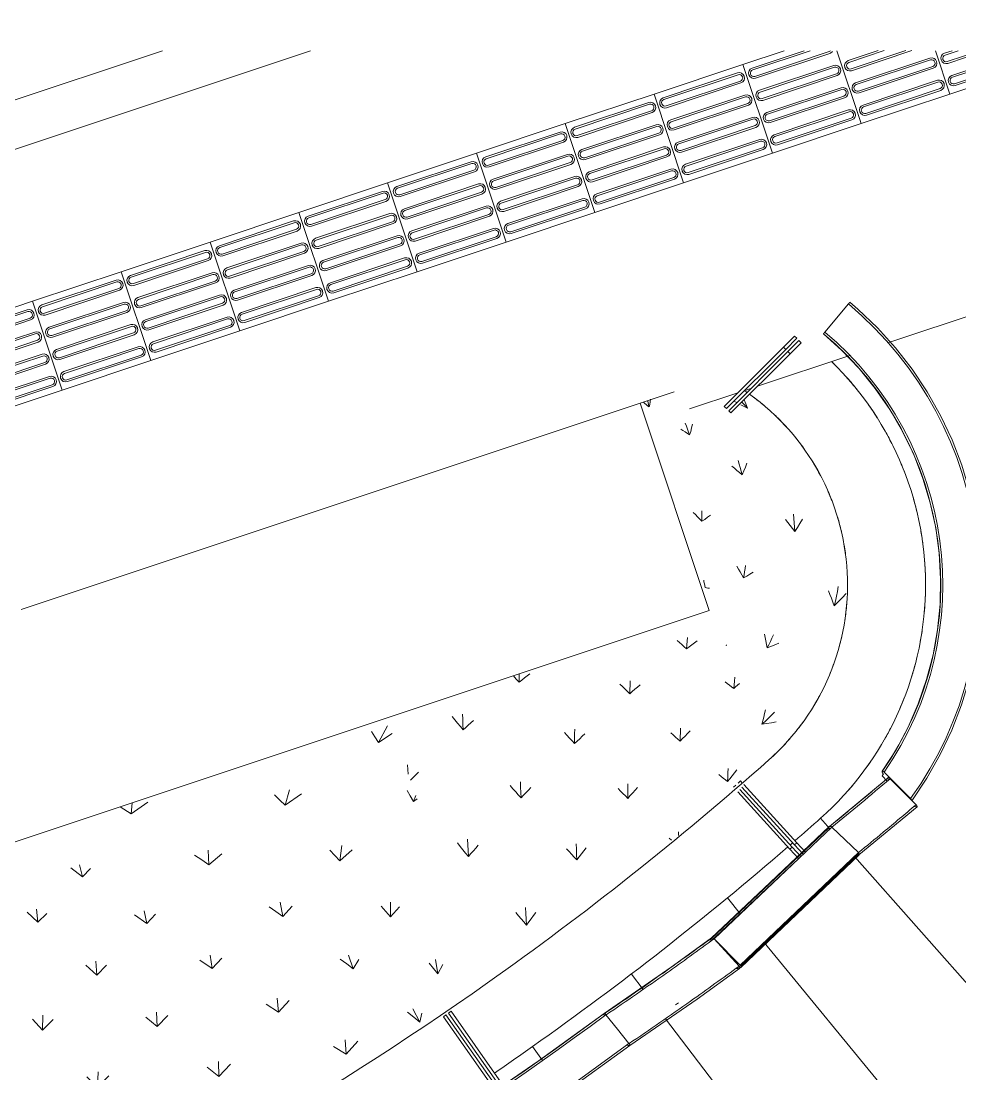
# Model space of a CAD drawing. Header units: millimetres. Extents: x 15878 to 679837, y -72324 to 391440.
# Drawn here: x 224578 to 227588, y 66188 to 69561 of the extents above; entities that cross this region are included whole.
import ezdxf

# ---------------------------------------------------------------- set-up
doc = ezdxf.new("R2010")
doc.units = ezdxf.units.MM
for name, color, linetype, lineweight in [('A-FLOR', 192, 'Continuous', 5), ('A-FLOR-HRAL', 11, 'Continuous', 5), ('A-FLOR-PATT', 8, 'Continuous', 5), ('A-GENM', 13, 'Continuous', 5), ('S-STRS', 31, 'Continuous', 5)]:
    doc.layers.add(name, color=color, linetype=linetype, lineweight=lineweight)

# ---------------------------------------------------------------- blocks, each defined once
blk = doc.blocks.new('FP_791-G_F')
at = {"layer": 'A-FLOR-PATT'}
for p, q in [((112496.6, 67570.3), (112489.2, 67577)), ((112504, 67563.7), (112496.6, 67570.3)), ((112511.4, 67557.1), (112504, 67563.7)), ((112520, 67562.6), (112521.3, 67574.7)), ((112521.3, 67574.7), (112522.6, 67586.6)), ((112527.4, 67556.9), (112536.1, 67563.2)), ((112536.1, 67563.2), (112544.8, 67569.4)), ((112544.8, 67569.4), (112553.5, 67575.7)), ((112518.8, 67550.5), (112511.4, 67557.1)), ((112518.8, 67550.5), (112520, 67562.6)), ((112518.8, 67550.5), (112527.4, 67556.9)), ((111973.3, 67453.5), (111964.4, 67463.7)), ((111982.3, 67456.5), (111982.3, 67469.6)), ((111999.3, 67456.9), (112007.9, 67463.6)), ((112007.9, 67463.6), (112016.5, 67470.3)), ((111982.3, 67443.3), (111973.3, 67453.5)), ((111982.3, 67443.3), (111982.3, 67456.5)), ((111982.3, 67443.3), (111990.8, 67450.1)), ((111990.8, 67450.1), (111999.3, 67456.9)), ((112313.5, 67429.8), (112305.7, 67437.6)), ((112321.3, 67422), (112313.5, 67429.8)), ((112337.5, 67420.5), (112338.1, 67434.3)), ((112338.1, 67434.3), (112338.8, 67448.1)), ((112362.2, 67427.8), (112370.6, 67434.9)), ((112649.7, 67439.4), (112642.7, 67445.1)), ((112656.6, 67433.9), (112649.7, 67439.4)), ((112663.5, 67428.4), (112656.6, 67433.9)), ((112670.4, 67422.9), (112663.5, 67428.4)), ((112670.4, 67422.9), (112671.7, 67435.1)), ((112670.4, 67422.9), (112676.5, 67428.5)), ((112671.7, 67435.1), (112672.9, 67447.2)), ((112672.9, 67447.2), (112674.3, 67459.2)), ((112676.5, 67428.5), (112682.7, 67434.1)), ((112682.7, 67434.1), (112688.8, 67439.7)), ((112329.1, 67414.3), (112321.3, 67422)), ((112336.9, 67406.6), (112329.1, 67414.3)), ((112336.9, 67406.6), (112337.5, 67420.5)), ((112336.9, 67406.6), (112345.3, 67413.7)), ((112345.3, 67413.7), (112353.7, 67420.8)), ((112353.7, 67420.8), (112362.2, 67427.8)), ((111776.4, 67322.6), (111767.5, 67333.4)), ((111802, 67324.5), (111801.5, 67341.5)), ((111785.3, 67311.8), (111776.4, 67322.6)), ((111794.2, 67301.1), (111785.3, 67311.8)), ((111803, 67290.4), (111794.2, 67301.1)), ((111802.5, 67307.5), (111802, 67324.5)), ((111803, 67290.4), (111802.5, 67307.5)), ((111803, 67290.4), (111811.3, 67297.9)), ((111811.3, 67297.9), (111819.6, 67305.4)), ((111819.6, 67305.4), (111827.9, 67312.8)), ((111827.9, 67312.8), (111836.3, 67320.2)), ((112160.5, 67278), (112160.6, 67293.4)), ((112499.6, 67282.3), (112500.3, 67296.1)), ((112135.9, 67273.3), (112127.7, 67282.2)), ((112144.1, 67264.5), (112135.9, 67273.3)), ((112152.3, 67255.7), (112144.1, 67264.5)), ((112160.5, 67262.5), (112160.5, 67278)), ((112160.5, 67246.9), (112160.5, 67262.5)), ((112168.7, 67254.7), (112176.9, 67262.5)), ((112176.9, 67262.5), (112185, 67270.3)), ((112185, 67270.3), (112193.2, 67278)), ((112476.3, 67274.5), (112468.9, 67281.3)), ((112483.7, 67267.8), (112476.3, 67274.5)), ((112491.1, 67261.1), (112483.7, 67267.8)), ((112498.5, 67254.4), (112491.1, 67261.1)), ((112498.5, 67254.4), (112499, 67268.4)), ((112498.5, 67254.4), (112506.4, 67262.7)), ((112499, 67268.4), (112499.6, 67282.3)), ((112506.4, 67262.7), (112514.4, 67270.9)), ((112514.4, 67270.9), (112522.4, 67279.1)), ((112522.4, 67279.1), (112530.3, 67287.2)), ((112160.5, 67246.9), (112152.3, 67255.7)), ((112160.5, 67246.9), (112168.7, 67254.7)), ((111625.9, 67164.1), (111625.2, 67178.8)), ((111626.7, 67149.3), (111625.9, 67164.1)), ((112651.8, 67152.8), (112652.4, 67166.7)), ((112673.1, 67152.9), (112680.6, 67162.2)), ((111634.4, 67129.6), (111643.1, 67138.3)), ((111643.1, 67138.3), (111651.8, 67147)), ((111651.8, 67147), (111660.5, 67155.6)), ((112629.9, 67141.6), (112622.9, 67147.3)), ((112636.8, 67135.9), (112629.9, 67141.6)), ((112643.8, 67130.3), (112636.8, 67135.9)), ((112650.7, 67124.8), (112643.8, 67130.3)), ((112650.7, 67124.8), (112651.2, 67138.8)), ((112650.7, 67124.8), (112658.1, 67134.2)), ((112651.2, 67138.8), (112651.8, 67152.8)), ((112658.1, 67134.2), (112665.6, 67143.6)), ((112665.6, 67143.6), (112673.1, 67152.9)), ((111962.9, 67102.1), (111954.3, 67112)), ((111971.5, 67092.2), (111962.9, 67102.1)), ((111980, 67082.4), (111971.5, 67092.2)), ((111987.5, 67106.9), (111987.1, 67123.9)), ((111988, 67089.8), (111987.5, 67106.9)), ((112004.5, 67089.5), (112012.5, 67097.9)), ((112012.5, 67097.9), (112020.5, 67106.3)), ((112307.6, 67094.6), (112299.7, 67102.5)), ((112315.4, 67086.8), (112307.6, 67094.6)), ((112331, 67102.4), (112331.1, 67118)), ((112331, 67086.9), (112331, 67102.4)), ((112346.6, 67089), (112354.4, 67097.8)), ((112354.4, 67097.8), (112362.2, 67106.6)), ((111988.6, 67072.6), (111980, 67082.4)), ((111988.6, 67072.6), (111988, 67089.8)), ((111988.6, 67072.6), (111996.5, 67081.1)), ((111996.5, 67081.1), (112004.5, 67089.5)), ((112323.3, 67078.9), (112315.4, 67086.8)), ((112331.1, 67071.2), (112323.3, 67078.9)), ((112331.1, 67071.2), (112331, 67086.9)), ((112331.1, 67071.2), (112338.8, 67080.1)), ((112338.8, 67080.1), (112346.6, 67089)), ((112493.1, 66952.6), (112493.1, 66963.9)), ((111793.4, 66917.5), (111784.5, 66928.4)), ((111818.2, 66922.3), (111817.3, 66940.8)), ((111819.1, 66903.8), (111818.2, 66922.3)), ((112166.2, 66908.8), (112165.7, 66925.9)), ((112471.2, 66937), (112463.5, 66944.1)), ((111802.3, 66906.7), (111793.4, 66917.5)), ((111811.2, 66895.9), (111802.3, 66906.7)), ((111820.1, 66885.1), (111811.2, 66895.9)), ((111820.1, 66885.1), (111819.1, 66903.8)), ((111820.1, 66885.1), (111827.9, 66894.2)), ((111827.9, 66894.2), (111835.8, 66903.2)), ((111835.8, 66903.2), (111843.6, 66912.2)), ((111843.6, 66912.2), (111851.5, 66921.2)), ((112142.6, 66901.1), (112134.3, 66910)), ((112150.8, 66892.1), (112142.6, 66901.1)), ((112159.1, 66883.2), (112150.8, 66892.1)), ((112166.7, 66891.6), (112166.2, 66908.8)), ((112167.3, 66874.4), (112166.7, 66891.6)), ((112174.9, 66883.9), (112182.5, 66893.4)), ((112182.5, 66893.4), (112190.1, 66902.8)), ((112190.1, 66902.8), (112197.8, 66912.3)), ((112167.3, 66874.4), (112159.1, 66883.2)), ((112167.3, 66874.4), (112174.9, 66883.9)), ((112004.2, 66702.9), (112003.3, 66721.5)), ((111980.4, 66695.2), (111971.8, 66705.2)), ((111989, 66685.2), (111980.4, 66695.2)), ((112005.2, 66684.2), (112004.2, 66702.9)), ((112021.2, 66685.5), (112028.7, 66695.5)), ((112028.7, 66695.5), (112036.2, 66705.5)), ((111997.6, 66675.3), (111989, 66685.2)), ((112006.2, 66665.5), (111997.6, 66675.3)), ((112006.2, 66665.5), (112005.2, 66684.2)), ((112006.2, 66665.5), (112013.7, 66675.5)), ((112013.7, 66675.5), (112021.2, 66685.5))]:
    blk.add_line(p, q, dxfattribs=at)
blk = doc.blocks.new('FP_792-G_F')
at = {"layer": 'A-FLOR-PATT'}
for p, q in [((112385.7, 68336.5), (112381.5, 68340.2)), ((112395.9, 68339.2), (112394.2, 68346.1)), ((112397.6, 68332.3), (112395.9, 68339.2)), ((112401.1, 68333.5), (112402.6, 68341.7)), ((112402.6, 68341.7), (112403.9, 68349.8)), ((112680.6, 68339.2), (112672.8, 68343.1)), ((112704.6, 68332.4), (112696.5, 68340.9)), ((112709.7, 68334.7), (112704.2, 68348)), ((112390, 68332.8), (112385.7, 68336.5)), ((112394.5, 68329.1), (112390, 68332.8)), ((112399.1, 68325.4), (112394.5, 68329.1)), ((112399.1, 68325.4), (112397.6, 68332.3)), ((112399.1, 68325.4), (112401.1, 68333.5)), ((112704, 68327), (112693.5, 68332.5)), ((112714.5, 68321.3), (112704, 68327)), ((112714.5, 68321.3), (112704.6, 68332.4)), ((112714.5, 68321.3), (112709.7, 68334.7)), ((112519, 68263.7), (112515.2, 68273.1)), ((112507.8, 68249.8), (112500.9, 68254.5)), ((112514.8, 68245.1), (112507.8, 68249.8)), ((112522, 68240.3), (112514.8, 68245.1)), ((112522.5, 68254.3), (112519, 68263.7)), ((112529.2, 68235.5), (112522, 68240.3)), ((112525.9, 68244.9), (112522.5, 68254.3)), ((112529.2, 68235.5), (112525.9, 68244.9)), ((112529.2, 68235.5), (112532.6, 68246.8)), ((112532.6, 68246.8), (112535.5, 68258.3)), ((112535.5, 68258.3), (112537.8, 68269.9)), ((112687.9, 68142.3), (112684.4, 68153.7)), ((112691.3, 68130.9), (112687.9, 68142.3)), ((112707.7, 68132.7), (112712.1, 68145.4)), ((112672.7, 68128.9), (112664.5, 68135.6)), ((112680.9, 68122), (112672.7, 68128.9)), ((112689.1, 68115), (112680.9, 68122)), ((112697.3, 68107.9), (112689.1, 68115)), ((112694.4, 68119.4), (112691.3, 68130.9)), ((112697.3, 68107.9), (112694.4, 68119.4)), ((112697.3, 68107.9), (112702.7, 68120.2)), ((112702.7, 68120.2), (112707.7, 68132.7)), ((112547.4, 67980.3), (112540.3, 67987.2)), ((112554.5, 67973.3), (112547.4, 67980.3)), ((112561.5, 67966.1), (112554.5, 67973.3)), ((112568.1, 67984.2), (112567.9, 67992.9)), ((112568.3, 67975.7), (112568.1, 67984.2)), ((112568.4, 67967.3), (112568.3, 67975.7)), ((112577.7, 67965.1), (112586.9, 67971.8)), ((112586.9, 67971.8), (112596, 67978.9)), ((112863.2, 67967.4), (112861.7, 67981.3)), ((112568.5, 67958.9), (112561.5, 67966.1)), ((112568.5, 67958.9), (112568.4, 67967.3)), ((112568.5, 67958.9), (112577.7, 67965.1)), ((112843.6, 67955.1), (112836.1, 67964.5)), ((112851.1, 67945.5), (112843.6, 67955.1)), ((112858.5, 67935.8), (112851.1, 67945.5)), ((112865.8, 67926), (112858.5, 67935.8)), ((112864.3, 67953.6), (112863.2, 67967.4)), ((112865.2, 67939.8), (112864.3, 67953.6)), ((112865.8, 67926), (112865.2, 67939.8)), ((112865.8, 67926), (112874.4, 67938.9)), ((112874.4, 67938.9), (112882.7, 67952.3)), ((112882.7, 67952.3), (112890.6, 67966)), ((112685.5, 67806), (112679.9, 67815.3)), ((112691, 67796.7), (112685.5, 67806)), ((112705.1, 67797.3), (112706.7, 67807.3)), ((112706.7, 67807.3), (112708.2, 67817.4)), ((112575.1, 67764.7), (112574.1, 67770.8)), ((112696.4, 67787.2), (112691, 67796.7)), ((112701.7, 67777.6), (112696.4, 67787.2)), ((112701.7, 67777.6), (112703.4, 67787.4)), ((112701.7, 67777.6), (112712.1, 67783.4)), ((112703.4, 67787.4), (112705.1, 67797.3)), ((112712.1, 67783.4), (112722.6, 67789.6)), ((112722.6, 67789.6), (112733.2, 67796.3)), ((112576.3, 67758.7), (112575.1, 67764.7)), ((112577.5, 67752.8), (112576.3, 67758.7)), ((112578.8, 67746.9), (112577.5, 67752.8)), ((112578.8, 67746.9), (112577.8, 67748.8)), ((112578.8, 67746.9), (112582.9, 67745.8)), ((112582.9, 67745.8), (112587.7, 67745)), ((112587.7, 67745), (112592.9, 67744.5)), ((112978.8, 67724.2), (112973.8, 67736.2)), ((112999.7, 67718.6), (113002.8, 67734.3)), ((113002.8, 67734.3), (113005.6, 67750)), ((112983.5, 67712.1), (112978.8, 67724.2)), ((112988.1, 67699.9), (112983.5, 67712.1)), ((112992.5, 67687.7), (112988.1, 67699.9)), ((112992.5, 67687.7), (112996.3, 67703.1)), ((112992.5, 67687.7), (113005.5, 67700.4)), ((112996.3, 67703.1), (112999.7, 67718.6)), ((113005.5, 67700.4), (113018.3, 67713.7)), ((113018.3, 67713.7), (113030.9, 67727.4)), ((112771.5, 67586.6), (112769.2, 67597.7)), ((112646.2, 67559.8), (112647, 67563)), ((112773.6, 67575.5), (112771.5, 67586.6)), ((112775.5, 67564.4), (112773.6, 67575.5)), ((112777.3, 67553.2), (112775.5, 67564.4)), ((112777.3, 67553.2), (112782.6, 67563.5)), ((112782.6, 67563.5), (112787.9, 67574)), ((112787.9, 67574), (112793, 67584.6)), ((112793, 67584.6), (112798, 67595.5)), ((112802.5, 67562.8), (112815.5, 67568.4)), ((112777.3, 67553.2), (112789.7, 67557.7)), ((112789.7, 67557.7), (112802.5, 67562.8)), ((112763.8, 67320.1), (112766.8, 67331.6)), ((112766.8, 67331.6), (112769.5, 67343.1)), ((112769.5, 67343.1), (112772, 67354.6)), ((112770.7, 67317.9), (112780.8, 67327.4)), ((112780.8, 67327.4), (112790.8, 67337.1)), ((112790.8, 67337.1), (112800.7, 67347.1)), ((112760.5, 67308.7), (112763.8, 67320.1)), ((112760.5, 67308.7), (112770.7, 67317.9)), ((112760.5, 67308.7), (112775.6, 67310.8)), ((112775.6, 67310.8), (112791, 67313.4)), ((112791, 67313.4), (112806.9, 67316.5))]:
    blk.add_line(p, q, dxfattribs=at)
blk = doc.blocks.new('FP_793-G_F')
at = {"layer": 'A-FLOR-PATT'}
for p, q in [((110255.3, 66847.9), (110248.2, 66888.5)), ((110255.3, 66847.9), (110221.1, 66880.9)), ((110255.3, 66847.9), (110279.9, 66872.7)), ((110583.2, 66820.4), (110573.8, 66858.6)), ((110583.2, 66820.4), (110545.1, 66849)), ((110583.2, 66820.4), (110608.5, 66846.3)), ((110115.7, 66707.5), (110084.8, 66743.8)), ((110115.7, 66707.5), (110112.9, 66752.2)), ((110115.7, 66707.5), (110143, 66734.7)), ((110440.3, 66674.2), (110405.3, 66706.4)), ((110440.3, 66674.2), (110435, 66716.8)), ((110440.3, 66674.2), (110468.2, 66702.6)), ((110788.8, 66670.8), (110750, 66698.5)), ((110788.8, 66670.8), (110781.1, 66711.1)), ((110788.8, 66670.8), (110817.1, 66700.6)), ((109671.8, 66668.5), (109671.8, 66668.9)), ((109685.9, 66636.6), (109696.8, 66647.3)), ((109961.7, 66555.4), (109934.3, 66594.7)), ((109961.7, 66555.4), (109963.3, 66603.7)), ((109961.7, 66555.4), (109991.8, 66584.7)), ((110283.1, 66516.1), (110251.4, 66551.6)), ((110283.1, 66516.1), (110282.1, 66562.5)), ((110998.3, 66526.1), (110958.7, 66552.8)), ((110998.3, 66526.1), (110992.2, 66568.5)), ((110998.3, 66526.1), (111029.5, 66559.8)), ((110283.1, 66516.1), (110313.7, 66546.5)), ((110629.4, 66505), (110593.6, 66536.4)), ((110629.4, 66505), (110625.8, 66549.5)), ((110629.4, 66505), (110660.4, 66536.9)), ((109792.7, 66395.9), (109798.6, 66444.9)), ((109793.3, 66394.4), (109825.3, 66424.5)), ((111211.5, 66386.2), (111206.9, 66430.8)), ((111211.5, 66386.2), (111245.6, 66424)), ((110110.6, 66347.8), (110082.3, 66386.4)), ((110110.6, 66347.8), (110114, 66397.7)), ((110822.5, 66340.2), (110820.6, 66386.6)), ((111211.5, 66386.2), (111171.2, 66412.1)), ((110110.6, 66347.8), (110144.1, 66380)), ((110454.7, 66328.7), (110422.2, 66363.5)), ((110454.7, 66328.7), (110455.5, 66376.9)), ((110454.7, 66328.7), (110488.7, 66362.4)), ((110822.5, 66340.2), (110786, 66370.7)), ((110822.5, 66340.2), (110856.7, 66375.8)), ((111428.4, 66251.3), (111425.4, 66298.1)), ((111428.4, 66251.3), (111465.4, 66293.1)), ((111428.4, 66251.3), (111387.5, 66276.3)), ((109921.8, 66171.4), (109930, 66224.2)), ((111019.6, 66179.9), (111019.4, 66228.4)), ((111019.6, 66179.9), (111056.9, 66219.2)), ((109921.8, 66171.4), (109897.2, 66212.8)), ((109921.8, 66171.4), (109958.5, 66205)), ((110263.9, 66143.8), (110234.8, 66181.8)), ((110263.9, 66143.8), (110269.2, 66195.3)), ((110630.6, 66145.4), (110633.2, 66195.4)), ((110630.6, 66145.4), (110667.9, 66182.5)), ((111019.6, 66179.9), (110982.4, 66209.6)), ((110263.9, 66143.8), (110300.9, 66179.1)), ((110630.6, 66145.4), (110597.3, 66179.4)), ((111200.2, 66039.7), (111182.7, 66053)), ((111221.5, 66052.4), (111222.1, 66074.7)), ((110810.7, 65966.2), (110815, 66018)), ((110056, 65952.4), (110030.5, 65993.2)), ((110056, 65952.4), (110066.2, 66006.7)), ((110056, 65952.4), (110096.3, 65988.7)), ((110421.6, 65943.6), (110391.7, 65980.8)), ((110421.6, 65943.6), (110428.9, 65996.7)), ((110421.6, 65943.6), (110462.2, 65981.8)), ((110810.7, 65966.2), (110776.6, 65999.4)), ((110810.7, 65966.2), (110851.2, 66006.7)), ((110194.7, 65736.8), (110168.4, 65777)), ((110194.7, 65736.8), (110206.9, 65792.5)), ((110194.7, 65736.8), (110238.7, 65775.8)), ((110583.7, 65747), (110553, 65783.6)), ((110583.7, 65747), (110592.8, 65801.8)), ((110583.7, 65747), (110627.7, 65788.4))]:
    blk.add_line(p, q, dxfattribs=at)
blk = doc.blocks.new('FP_794-G_F')
at = {"layer": 'A-FLOR-PATT'}
for p, q in [((111531.5, 67250.7), (111560.6, 67303.3)), ((111520.5, 67268.3), (111509.3, 67286)), ((111531.5, 67250.7), (111520.5, 67268.3)), ((111531.5, 67250.7), (111576, 67278.6)), ((111232.8, 67049.2), (111246.4, 67098.9)), ((111633.5, 67079), (111623.4, 67096.8)), ((110739.3, 67021.7), (110792.9, 67058.9)), ((111215.8, 67065.8), (111198.8, 67082.3)), ((111232.8, 67049.2), (111215.8, 67065.8)), ((111232.8, 67049.2), (111284.7, 67086.2)), ((111643.5, 67061.1), (111633.5, 67079)), ((111643.5, 67061.1), (111651.7, 67080.9)), ((111643.5, 67061.1), (111655.8, 67070.2)), ((110739.3, 67021.7), (110704.1, 67044)), ((110739.3, 67021.7), (110742.7, 67056.9)), ((110965, 66873.9), (110942.1, 66889.2)), ((110987.9, 66858.5), (110986, 66905.1)), ((110987.9, 66858.5), (111029.7, 66893.4)), ((111391.5, 66888.3), (111375.5, 66905)), ((111407.4, 66871.5), (111414.2, 66919.9)), ((111407.4, 66871.5), (111447.6, 66906.2)), ((110987.9, 66858.5), (110965, 66873.9)), ((111407.4, 66871.5), (111391.5, 66888.3)), ((111203.2, 66708.5), (111181.3, 66724.1)), ((111224.9, 66692.9), (111216.3, 66738.2)), ((111224.9, 66692.9), (111255, 66725.5)), ((111555.6, 66708.5), (111540.7, 66725.4)), ((111570.4, 66691.5), (111570.5, 66738.6)), ((111570.4, 66691.5), (111598.8, 66724)), ((111224.9, 66692.9), (111203.2, 66708.5)), ((111570.4, 66691.5), (111555.6, 66708.5)), ((111429.8, 66540.8), (111409, 66556.6)), ((111450.4, 66525), (111435.1, 66569)), ((111450.4, 66525), (111468.9, 66555.3)), ((111721.7, 66509.1), (111715, 66555)), ((111450.4, 66525), (111429.8, 66540.8)), ((111708, 66526.3), (111694.2, 66543.5)), ((111721.7, 66509.1), (111708, 66526.3)), ((111721.7, 66509.1), (111738.4, 66539.4)), ((111644.7, 66370.6), (111625, 66386.6)), ((111664.2, 66354.5), (111642.2, 66397.3)), ((111664.2, 66354.5), (111671, 66382.6)), ((111664.2, 66354.5), (111644.7, 66370.6))]:
    blk.add_line(p, q, dxfattribs=at)
blk = doc.blocks.new('Railings 58 - Railings 95-17990512-G_F')
at = {"layer": 'A-FLOR-HRAL'}
for p, q in [((112962.6, 68564.9), (113038.2, 68655.2)), ((112959.5, 68561.2), (112958.4, 68559.9)), ((113165.1, 67137.5), (112977, 66981.3)), ((113146.8, 67154.5), (113146.6, 67157.3)), ((113162.2, 67126.3), (113146.8, 67143.7)), ((113258.2, 67044.5), (113072, 66889.9)), ((112974.9, 66976.7), (112596.9, 66619.8)), ((112976.2, 66980.1), (112598.4, 66623)), ((112976.9, 66981.1), (112598.9, 66623.7)), ((112977.5, 66981.6), (112599.8, 66624.3)), ((112984.8, 66979.1), (112607.3, 66621.3)), ((112974.9, 66976.7), (112976.2, 66980.1)), ((112976.2, 66980.1), (112974.9, 66976.7)), ((112984.8, 66979.1), (113070, 66897.3)), ((113070, 66897.3), (112984.8, 66979.1)), ((113070, 66897.3), (112691.2, 66536.8)), ((113071.2, 66889.5), (112692, 66529.2)), ((113071.8, 66894.9), (112693, 66534.4)), ((113072.1, 66890), (112693.1, 66529.7)), ((113072.5, 66890.6), (112693.5, 66530.2)), ((113072.7, 66892.5), (112693.8, 66532)), ((113071.2, 66889.5), (113058.9, 66886.8)), ((113058.9, 66886.8), (113071.2, 66889.5)), ((112865.5, 66866), (112595.9, 66613.1)), ((112656.4, 66667.9), (112606.2, 66620.6)), ((112598.4, 66623), (112596.9, 66619.8)), ((112597.1, 66620), (112598.7, 66623.2)), ((112607.3, 66621.4), (112687.8, 66534)), ((112691.2, 66536.8), (112607.3, 66621.3)), ((112596.8, 66617.2), (112597.6, 66615.4)), ((112688.4, 66526.3), (112675.1, 66524.7)), ((112679, 66527.6), (112692, 66529.2)), ((112484.1, 66409.7), (112493.4, 66416.2))]:
    blk.add_line(p, q, dxfattribs=at)
at = {"layer": 'A-FLOR-HRAL', "flags": 128}
for points in [[(113241.1, 67063.8), (113289.4, 67135.9), (113332.3, 67211.4), (113369.5, 67289.9), (113400.8, 67370.9), (113426, 67454), (113445.1, 67538.7), (113458, 67624.5), (113464.4, 67711.1), (113464.5, 67798), (113458.2, 67884.6), (113445.5, 67970.5), (113426.6, 68055.2), (113401.5, 68138.3), (113370.3, 68219.4), (113333.3, 68297.9), (113290.5, 68373.5), (113242.4, 68445.8), (113189, 68514.3), (113130.8, 68578.7), (113068, 68638.6), (113042.6, 68660.5)], [(113146.8, 67158.1), (113190.8, 67227.1), (113229.3, 67299.4), (113262, 67374.4), (113288.8, 67451.8), (113309.4, 67531), (113323.8, 67611.5), (113331.9, 67693), (113333.6, 67774.8), (113328.9, 67856.6), (113317.8, 67937.7), (113300.5, 68017.7), (113277, 68096.1), (113247.4, 68172.4), (113211.9, 68246.2), (113170.8, 68317), (113124.3, 68384.3), (113072.7, 68447.9), (113016.3, 68507.2), (112958.2, 68559.7)], [(113146.8, 67143.7), (113148.6, 67146.2), (113150.3, 67148.8)], [(113152.9, 67155), (113195.1, 67112.7), (113237.4, 67070.4)], [(113164.8, 67136.8), (113164.7, 67135.6), (113164.7, 67134.4)], [(113254.8, 67050.8), (113213.1, 67092.4), (113171.4, 67134.1)], [(113247, 67045.1), (113252.4, 67044.7), (113257.7, 67044.3)], [(112255.4, 66381.7), (112470, 66530.5), (112599.5, 66624.1)], [(112596.9, 66619.8), (112596.6, 66618.7), (112596.8, 66617.2)], [(112599.8, 66624.3), (112599, 66623.8), (112598.4, 66623)], [(112602.1, 66624.4), (112600.9, 66624.5), (112599.8, 66624.3)], [(112604.6, 66623.4), (112603.3, 66624), (112602.1, 66624.4)], [(112607.3, 66621.3), (112605.9, 66622.5), (112604.6, 66623.4)], [(112337.6, 66279), (112553.4, 66428.4), (112689.3, 66526.6)], [(112693, 66534.4), (112692.2, 66535.7), (112691.2, 66536.8)], [(112692, 66529.2), (112692.9, 66529.5), (112693.5, 66530.2)], [(112693.8, 66532), (112693.5, 66533.2), (112693, 66534.4)], [(112693.5, 66530.2), (112693.8, 66531), (112693.8, 66532)], [(112255, 66382.2), (112043.2, 66229.2), (111827.7, 66081.4), (111608.7, 65938.8), (111386.3, 65801.7), (111160.6, 65670.1), (110931.7, 65544), (110699.8, 65423.5), (110531.4, 65340.5)], [(112254.6, 66381.5), (112254.5, 66380.3), (112254.3, 66379.1)], [(112254.6, 66378.7), (112254.8, 66379.9), (112255, 66381.1)], [(112334.6, 66286.2), (112297.8, 66332.1), (112260.9, 66378.1)], [(112326.3, 66281.3), (112331.5, 66280.4), (112336.7, 66279.4)], [(112337.3, 66279.5), (112124.3, 66125.4), (111907.6, 65976.6), (111687.3, 65833), (111463.7, 65694.8), (111236.7, 65562.1), (111006.6, 65435), (110773.5, 65313.4), (110592.9, 65224.2)], [(112337.1, 66278.9), (112331.8, 66279.9), (112326.6, 66280.8)]]:
    blk.add_lwpolyline(points, dxfattribs=at)
at = {"layer": 'A-FLOR-HRAL'}
for centre, radius, start, end in [((112285.3, 67755.6), 1173, 324.2589, 50.0724), ((112285.3, 67755.6), 1048.8, 325.2125, 50.0724), ((112285.3, 67755.6), 1055.2, 325.303, 50.0724), ((105883.9, 74976.8), 10698.8, 295.74434, 306.54573), ((105883.9, 74976.8), 10705.2, 295.76008, 306.56178), ((105883.9, 74976.8), 10823, 295.78301, 306.5852)]:
    blk.add_arc(centre, radius, start, end, dxfattribs=at)
for centre, major_axis, start_param, end_param in [((112980, 66971.8), (-4.56, 5.62), 0.252334, 0.831556), ((112978.5, 66972.5), (-3.16, 3.89), 0.831956, 1.277662), ((112985.1, 66971.3), (-8.1, 10), 6.191081, 6.522398), ((112984.7, 66971.8), (-7.67, 9.46), 5.84876, 6.193236), ((112983.8, 66973.6), (-6.33, 7.8), 5.459513, 5.850422), ((112983.5, 66975.2), (-4.98, 6.14), 4.997449, 5.458328), ((113069.2, 66895), (-2.98, 3.67), 4.334151, 4.991088), ((113066.6, 66896.5), (-5.42, 6.68), 2.919803, 3.361895), ((113068.6, 66895.1), (-3.64, 4.48), 3.790972, 4.325245), ((113067.2, 66895.9), (-4.84, 5.97), 3.359275, 3.792785)]:
    blk.add_ellipse(centre, major_axis=major_axis, ratio=0.455005, start_param=start_param, end_param=end_param, dxfattribs=at)
for points in [[(113038.2, 68655.2), (113038.4, 68655.4), (113038.8, 68655.9), (113039.4, 68656.7), (113039.9, 68657.2), (113040.1, 68657.4)], [(113040.1, 68657.4), (113040.3, 68657.7), (113040.7, 68658.2), (113041.2, 68658.8), (113041.5, 68659.2), (113041.6, 68659.3)], [(113041.6, 68659.3), (113041.8, 68659.5), (113042.1, 68659.8), (113042.3, 68660.2), (113042.5, 68660.3), (113042.5, 68660.4)], [(113042.5, 68660.4), (113042.6, 68660.5), (113042.6, 68660.5), (113042.6, 68660.5)], [(113042.6, 68660.5), (113042.6, 68660.5), (113042.5, 68660.4), (113042.5, 68660.3)], [(112958.4, 68559.9), (112958.3, 68559.8), (112958.2, 68559.6), (112958.2, 68559.7), (112958.3, 68559.7)], [(112958.3, 68559.7), (112958.3, 68559.8), (112958.5, 68560), (112958.8, 68560.4), (112959, 68560.6)], [(112959, 68560.6), (112959.2, 68560.8), (112959.7, 68561.4), (112960.2, 68562.1), (112960.5, 68562.4)], [(112960.9, 68562.8), (112960.6, 68562.6), (112960.3, 68562.1), (112959.8, 68561.6), (112959.6, 68561.3), (112959.5, 68561.2)], [(112960.5, 68562.4), (112960.8, 68562.8), (112961.5, 68563.6), (112962.2, 68564.4), (112962.6, 68564.9)], [(112962.8, 68565.1), (112962.6, 68564.9), (112962.1, 68564.3), (112961.4, 68563.5), (112961, 68563), (112960.9, 68562.8)], [(113146.6, 67157.3), (113146.6, 67157.5), (113146.7, 67158), (113146.9, 67158.2), (113147.1, 67158.3)], [(113147.1, 67158.3), (113147.2, 67158.4), (113147.6, 67158.5), (113148.1, 67158.3), (113148.4, 67158.2)], [(113148.4, 67158.2), (113148.7, 67158.1), (113149.3, 67157.8), (113150.1, 67157.3), (113150.5, 67157)], [(112984.8, 66979.1), (113016.2, 67004.6), (113078.7, 67055.9), (113140.6, 67107.9), (113171.4, 67134.1)], [(113147.7, 67152.2), (113147.5, 67152.5), (113147.2, 67153.2), (113146.9, 67153.9), (113146.8, 67154.3), (113146.8, 67154.5)], [(113150.5, 67157), (113150.9, 67156.8), (113151.6, 67156.1), (113152.5, 67155.4), (113152.9, 67155)], [(113164.7, 67134.4), (113164.7, 67134.2), (113164.8, 67133.8), (113165, 67133.1), (113165.3, 67132.6), (113165.4, 67132.2)], [(113165.4, 67137.7), (113165.2, 67137.6), (113164.9, 67137.4), (113164.8, 67137), (113164.8, 67136.8)], [(113166.9, 67137.4), (113166.6, 67137.6), (113166, 67137.7), (113165.6, 67137.7), (113165.4, 67137.7)], [(113165.4, 67132.2), (113165.6, 67132), (113165.7, 67131.7), (113165.9, 67131.5)], [(113169, 67136.2), (113168.6, 67136.5), (113167.8, 67137), (113167.2, 67137.3), (113166.9, 67137.4)], [(113171.4, 67134.1), (113171, 67134.5), (113170.1, 67135.3), (113169.4, 67135.9), (113169, 67136.2)], [(113237.4, 67070.4), (113237.6, 67070.2), (113238.1, 67069.7), (113238.8, 67068.9), (113239.2, 67068.4), (113239.4, 67068.1)], [(113239.4, 67068.1), (113239.6, 67067.9), (113240, 67067.3), (113240.4, 67066.5), (113240.7, 67066.1), (113240.8, 67065.9)], [(113240.8, 67065.9), (113241, 67065.5), (113241.2, 67064.9), (113241.3, 67064.4), (113241.3, 67064.2)], [(113256.8, 67048.6), (113256.6, 67048.8), (113256.2, 67049.3), (113255.5, 67050.1), (113255.1, 67050.6), (113254.8, 67050.8)], [(113258.1, 67046.4), (113258, 67046.6), (113257.7, 67047), (113257.3, 67047.8), (113257, 67048.3), (113256.8, 67048.6)], [(113257.7, 67044.3), (113257.9, 67044.3), (113258.2, 67044.4), (113258.4, 67044.7), (113258.4, 67044.8)], [(113258.4, 67044.8), (113258.4, 67045), (113258.4, 67045.4), (113258.2, 67046), (113258.1, 67046.4)], [(112974.9, 66976.7), (112974.8, 66976.5), (112974.7, 66975.9), (112974.8, 66975), (112974.9, 66974.4), (112975, 66974)], [(112975, 66974), (112975.1, 66973.7), (112975.4, 66973.1), (112975.9, 66972.2), (112976.3, 66971.6), (112976.5, 66971.3)], [(112977.5, 66981.6), (112977.2, 66981.4), (112976.7, 66981), (112976.3, 66980.4), (112976.2, 66980.1)], [(112979.6, 66981.9), (112979.2, 66981.9), (112978.4, 66981.9), (112977.8, 66981.7), (112977.5, 66981.6)], [(112982.1, 66981), (112981.7, 66981.3), (112980.8, 66981.6), (112980, 66981.8), (112979.6, 66981.9)], [(112984.8, 66979.1), (112984.3, 66979.5), (112983.5, 66980.2), (112982.6, 66980.8), (112982.1, 66981)], [(113071.8, 66895), (113071.6, 66895.3), (113071.3, 66895.8), (113070.7, 66896.6), (113070.2, 66897.1), (113070, 66897.3)], [(113071.2, 66889.5), (113071.5, 66889.6), (113072, 66889.8), (113072.3, 66890.2), (113072.5, 66890.5)], [(113072.7, 66892.5), (113072.7, 66892.8), (113072.5, 66893.3), (113072.2, 66894.2), (113071.9, 66894.7), (113071.8, 66895)], [(113072.5, 66890.5), (113072.6, 66890.7), (113072.7, 66891.1), (113072.8, 66891.7), (113072.7, 66892.2), (113072.7, 66892.5)], [(112597, 66617.4), (112596.9, 66617.7), (112596.8, 66618.4), (112596.8, 66619.3), (112597, 66619.8), (112597.1, 66620)], [(112598.7, 66623.2), (112598.8, 66623.5), (112599.2, 66624), (112599.8, 66624.4), (112600.1, 66624.5)], [(112600.1, 66624.5), (112600.4, 66624.6), (112601.1, 66624.7), (112601.9, 66624.7), (112602.3, 66624.6)], [(112602.3, 66624.6), (112602.7, 66624.5), (112603.5, 66624.2), (112604.4, 66623.8), (112604.8, 66623.5)], [(112604.8, 66623.5), (112605.2, 66623.2), (112606.1, 66622.6), (112606.9, 66621.8), (112607.3, 66621.4)], [(112597.7, 66615.5), (112597.5, 66615.8), (112597.3, 66616.4), (112597.1, 66617.1), (112597, 66617.4)], [(112687.8, 66534), (112688, 66533.8), (112688.4, 66533.3), (112689, 66532.4), (112689.3, 66531.9), (112689.4, 66531.6)], [(112689.8, 66527.1), (112689.6, 66526.9), (112689.2, 66526.5), (112688.7, 66526.3), (112688.4, 66526.3)], [(112689.4, 66531.6), (112689.6, 66531.3), (112689.8, 66530.7), (112690.1, 66529.9), (112690.2, 66529.3), (112690.2, 66529.1)], [(112690.2, 66529.1), (112690.2, 66528.8), (112690.2, 66528.3), (112690.1, 66527.7), (112689.9, 66527.3), (112689.8, 66527.1)], [(112256.8, 66382), (112256.5, 66382.1), (112255.9, 66382.4), (112255.5, 66382.4), (112255.3, 66382.3)], [(112254.3, 66379.1), (112254.3, 66379), (112254.3, 66378.6), (112254.4, 66377.9), (112254.7, 66377.3), (112254.8, 66376.9)], [(112255.3, 66382.3), (112255.1, 66382.3), (112254.8, 66382.1), (112254.7, 66381.8), (112254.6, 66381.5)], [(112255.1, 66376.5), (112255, 66376.8), (112254.8, 66377.4), (112254.6, 66378.1), (112254.6, 66378.5), (112254.6, 66378.7)], [(112254.8, 66376.9), (112254.9, 66376.7), (112255.2, 66376.1), (112255.6, 66375.2), (112256, 66374.6), (112256.3, 66374.3)], [(112255, 66381.1), (112255, 66381.3), (112255.2, 66381.6), (112255.5, 66381.8), (112255.7, 66381.9)], [(112256, 66374.8), (112255.8, 66375.1), (112255.5, 66375.7), (112255.2, 66376.2), (112255.1, 66376.5)], [(112255.7, 66381.9), (112255.8, 66381.9), (112256.3, 66381.9), (112256.8, 66381.6), (112257.1, 66381.5)], [(112258.7, 66380.5), (112258.4, 66380.8), (112257.7, 66381.4), (112257.1, 66381.8), (112256.8, 66382)], [(112257.1, 66381.5), (112257.4, 66381.3), (112258, 66380.9), (112258.7, 66380.3), (112259.1, 66380)], [(112260.9, 66378.1), (112260.5, 66378.6), (112259.8, 66379.5), (112259.1, 66380.2), (112258.7, 66380.5)], [(112259.1, 66380), (112259.4, 66379.7), (112260.1, 66379), (112260.9, 66378.1), (112261.2, 66377.6)], [(112336.3, 66283.7), (112336.1, 66284), (112335.8, 66284.5), (112335.2, 66285.4), (112334.8, 66285.9), (112334.6, 66286.2)], [(112335, 66285.6), (112335.2, 66285.4), (112335.6, 66284.9), (112336.1, 66284), (112336.5, 66283.5), (112336.6, 66283.2)], [(112337.3, 66281.4), (112337.3, 66281.6), (112337.1, 66282.1), (112336.7, 66282.9), (112336.4, 66283.4), (112336.3, 66283.7)], [(112336.6, 66283.2), (112336.8, 66282.9), (112337.1, 66282.4), (112337.5, 66281.6), (112337.6, 66281.1), (112337.7, 66280.9)], [(112337.5, 66279.9), (112337.6, 66280), (112337.6, 66280.5), (112337.4, 66281.1), (112337.3, 66281.4)], [(112336.7, 66279.4), (112336.9, 66279.4), (112337.3, 66279.4), (112337.4, 66279.7), (112337.5, 66279.9)], [(112337.9, 66279.3), (112337.8, 66279.2), (112337.6, 66278.9), (112337.3, 66278.9), (112337.1, 66278.9)], [(112337.7, 66280.9), (112337.8, 66280.6), (112337.9, 66279.9), (112337.9, 66279.5), (112337.9, 66279.3)]]:
    blk.add_open_spline(points, degree=3, dxfattribs=at)
for points, knots in [([(112976.2, 66980.1), (113011.4, 67008.7), (113074.6, 67060.6), (113137.1, 67113.3), (113164.8, 67136.8)], [-1, -1, -1, -1, -0.444444, 0, 0, 0, 0]), ([(113150.3, 67148.8), (113150.1, 67149.1), (113149.7, 67149.5), (113149.2, 67150.1), (113148.7, 67150.7), (113148.2, 67151.4), (113147.9, 67152), (113147.7, 67152.2)], [-1, -1, -1, -1, -0.75, -0.625, -0.5, -0.25, 0, 0, 0, 0]), ([(113070, 66897.3), (113096.6, 66918.9), (113140.9, 66955.2), (113202.4, 67006.5), (113237.4, 67036), (113254.8, 67050.8)], [-1, -1, -1, -1, -0.571429, -0.285714, 0, 0, 0, 0]), ([(112255, 66381.1), (112319.5, 66424.6), (112434.8, 66504.4), (112548.5, 66586.3), (112598.7, 66623.2)], [-1, -1, -1, -1, -0.444444, 0, 0, 0, 0]), ([(112261.3, 66377.7), (112326.2, 66421.5), (112442.3, 66501.8), (112556.8, 66584.3), (112607.3, 66621.4)], [-0.9999072, -0.9999072, -0.9999072, -0.9999072, -0.4444444, 0, 0, 0, 0]), ([(112335, 66285.6), (112401.2, 66330.3), (112519.6, 66412.1), (112636.3, 66496.2), (112687.8, 66534)], [-1, -1, -1, -1, -0.444444, 0, 0, 0, 0])]:
    blk.add_open_spline(points, degree=3, knots=knots, dxfattribs=at)
blk = doc.blocks.new('Railings 59 - Railings 37-18235824-G_F')
at = {"layer": 'A-FLOR-HRAL'}
for p, q in [((98095.2, 80286.5), (98363.4, 80286.5)), ((98095.2, 80276.5), (98095.2, 80286.5)), ((98363.4, 80286.5), (98413.5, 80286.5)), ((98363.4, 80286.5), (98363.4, 80276.5)), ((98413.5, 80276.5), (98413.5, 80286.5)), ((98363.4, 80276.5), (98095.2, 80276.5)), ((98095.2, 80266.5), (98363.4, 80266.5)), ((98095.2, 80256.5), (98095.2, 80266.5)), ((98363.4, 80256.5), (98095.2, 80256.5)), ((98413.5, 80276.5), (98363.4, 80276.5)), ((98363.4, 80266.5), (98413.5, 80266.5)), ((98363.4, 80266.5), (98363.4, 80256.5)), ((98413.5, 80256.5), (98363.4, 80256.5)), ((98413.5, 80256.5), (98413.5, 80266.5))]:
    blk.add_line(p, q, dxfattribs=at)
blk = doc.blocks.new('Railings 64 - Railings 37-18235869-G_F')
at = {"layer": 'A-FLOR-HRAL'}
for p, q in [((98095.2, 80286.5), (98101.5, 80286.5)), ((98095.2, 80276.5), (98095.2, 80286.5)), ((98111, 80286.5), (98363.4, 80286.5)), ((98363.4, 80286.5), (98403.8, 80286.5)), ((98363.4, 80286.5), (98363.4, 80276.5)), ((98095.2, 80256.5), (98095.2, 80266.5)), ((98363.4, 80276.5), (98112.5, 80276.5)), ((98113.2, 80266.5), (98363.4, 80266.5)), ((98363.4, 80256.5), (98114.6, 80256.5)), ((98404, 80276.5), (98363.4, 80276.5)), ((98363.4, 80266.5), (98404.2, 80266.5)), ((98363.4, 80266.5), (98363.4, 80256.5)), ((98404.4, 80256.5), (98363.4, 80256.5))]:
    blk.add_line(p, q, dxfattribs=at)
blk = doc.blocks.new('Railings 65 - Railings 37-18235914-G_F')
at = {"layer": 'A-FLOR-HRAL'}
for p, q in [((98095.2, 80286.5), (98363.4, 80286.5)), ((98095.2, 80276.5), (98095.2, 80286.5)), ((98363.4, 80286.5), (98391.7, 80286.5)), ((98363.4, 80286.5), (98363.4, 80276.5)), ((98363.4, 80276.5), (98095.2, 80276.5)), ((98095.2, 80266.5), (98363.4, 80266.5)), ((98095.2, 80256.5), (98095.2, 80266.5)), ((98363.4, 80256.5), (98095.2, 80256.5)), ((98391.4, 80276.5), (98363.4, 80276.5)), ((98363.4, 80266.5), (98391.2, 80266.5)), ((98363.4, 80266.5), (98363.4, 80256.5)), ((98391, 80256.5), (98363.4, 80256.5))]:
    blk.add_line(p, q, dxfattribs=at)
blk = doc.blocks.new('DLN_Tactile - Directional Tiles-V640-G_F')
at = {"layer": 'A-GENM'}
for p, q in [((150, 150), (-150, 150)), ((-150, 150), (-150, -150)), ((150, -150), (150, 150)), ((-129.5, 125.5), (-129.5, -125.5)), ((-123.5, -125.5), (-123.5, 125.5)), ((-101.5, 125.5), (-101.5, -125.5)), ((-95.5, -125.5), (-95.5, 125.5)), ((-54.5, 125.5), (-54.5, -125.5)), ((-48.5, -125.5), (-48.5, 125.5)), ((-26.5, 125.5), (-26.5, -125.5)), ((-20.5, -125.5), (-20.5, 125.5)), ((20.5, 125.5), (20.5, -125.5)), ((26.5, -125.5), (26.5, 125.5)), ((48.5, 125.5), (48.5, -125.5)), ((54.5, -125.5), (54.5, 125.5)), ((95.5, 125.5), (95.5, -125.5)), ((101.5, -125.5), (101.5, 125.5)), ((123.5, 125.5), (123.5, -125.5)), ((129.5, -125.5), (129.5, 125.5)), ((-150, -150), (150, -150))]:
    blk.add_line(p, q, dxfattribs=at)
for centre, radius, start, end in [((-112.5, 125.5), 17, 360, 180), ((-112.5, 125.5), 11, 360, 180), ((-37.5, 125.5), 17, 360, 180), ((-37.5, 125.5), 11, 360, 180), ((37.5, 125.5), 17, 360, 180), ((37.5, 125.5), 11, 360, 180), ((112.5, 125.5), 17, 360, 180), ((112.5, 125.5), 11, 360, 180), ((-112.5, -125.5), 17, 180, 360), ((-112.5, -125.5), 11, 180, 360), ((-37.5, -125.5), 17, 180, 360), ((-37.5, -125.5), 11, 180, 360), ((37.5, -125.5), 17, 180, 360), ((37.5, -125.5), 11, 180, 360), ((112.5, -125.5), 17, 180, 360), ((112.5, -125.5), 11, 180, 360)]:
    blk.add_arc(centre, radius, start, end, dxfattribs=at)
blk = doc.blocks.new('DLN_Tactile - Directional Tiles-V853-G_F')
at = {"layer": 'A-GENM'}
for p, q in [((150, 150), (-150, 150)), ((-150, 150), (-150, -150)), ((150, 10.7), (150, 150)), ((-129.5, 125.5), (-129.5, -125.5)), ((-123.5, -125.5), (-123.5, 125.5)), ((-101.5, 125.5), (-101.5, -125.5)), ((-95.5, -125.5), (-95.5, 125.5)), ((-54.5, 125.5), (-54.5, -125.5)), ((-48.5, -125.5), (-48.5, 125.5)), ((-26.5, 125.5), (-26.5, -125.5)), ((-20.5, -125.5), (-20.5, 125.5)), ((20.5, 125.5), (20.5, -125.5)), ((26.5, -125.5), (26.5, 125.5)), ((48.5, 125.5), (48.5, -125.5)), ((54.5, -125.5), (54.5, 125.5)), ((95.5, 125.5), (95.5, -125.5)), ((101.5, -125.5), (101.5, 125.5)), ((123.5, 125.5), (123.5, -68.8)), ((129.5, -50.8), (129.5, 125.5)), ((-150, -150), (96.4, -150))]:
    blk.add_line(p, q, dxfattribs=at)
for centre, radius, start, end in [((-112.5, 125.5), 17, 360, 180), ((-112.5, 125.5), 11, 360, 180), ((-37.5, 125.5), 17, 360, 180), ((-37.5, 125.5), 11, 360, 180), ((37.5, 125.5), 17, 360, 180), ((37.5, 125.5), 11, 360, 180), ((112.5, 125.5), 17, 360, 180), ((112.5, 125.5), 11, 360, 180), ((-112.5, -125.5), 17, 180, 360), ((-112.5, -125.5), 11, 180, 360), ((-37.5, -125.5), 17, 180, 360), ((-37.5, -125.5), 11, 180, 360), ((37.5, -125.5), 17, 180, 360), ((37.5, -125.5), 11, 180, 360), ((112.5, -125.5), 17, 180, 216.1412), ((112.5, -125.5), 11, 180, 205.3815)]:
    blk.add_arc(centre, radius, start, end, dxfattribs=at)
blk = doc.blocks.new('DLN_Tactile - Directional Tiles-V854-G_F')
at = {"layer": 'A-GENM'}
for p, q in [((96.4, 150), (-150, 150)), ((-150, 150), (-150, -150)), ((-129.5, 125.5), (-129.5, -125.5)), ((-123.5, -125.5), (-123.5, 125.5)), ((-101.5, 125.5), (-101.5, -125.5)), ((-95.5, -125.5), (-95.5, 125.5)), ((-54.5, 125.5), (-54.5, -125.5)), ((-48.5, -125.5), (-48.5, 125.5)), ((-26.5, 125.5), (-26.5, -125.5)), ((-20.5, -125.5), (-20.5, 125.5)), ((20.5, 125.5), (20.5, -77.8)), ((26.5, -59.8), (26.5, 125.5)), ((48.5, 125.5), (48.5, 6.2)), ((54.5, 24.2), (54.5, 125.5)), ((-150, -150), (-3.6, -150))]:
    blk.add_line(p, q, dxfattribs=at)
for centre, radius, start, end in [((-112.5, 125.5), 17, 360, 180), ((-112.5, 125.5), 11, 360, 180), ((-37.5, 125.5), 17, 360, 180), ((-37.5, 125.5), 11, 360, 180), ((37.5, 125.5), 17, 360, 180), ((37.5, 125.5), 11, 360, 180), ((-112.5, -125.5), 17, 180, 360), ((-112.5, -125.5), 11, 180, 360), ((-37.5, -125.5), 17, 180, 360), ((-37.5, -125.5), 11, 180, 360)]:
    blk.add_arc(centre, radius, start, end, dxfattribs=at)
blk = doc.blocks.new('DLN_Tactile - Directional Tiles-V855-G_F')
at = {"layer": 'A-GENM'}
for p, q in [((-3.6, 150), (-150, 150)), ((-150, 150), (-150, -150)), ((-129.5, 125.5), (-129.5, -125.5)), ((-123.5, -125.5), (-123.5, 125.5)), ((-101.5, 125.5), (-101.5, -125.5)), ((-95.5, -125.5), (-95.5, 125.5)), ((-54.5, 125.5), (-54.5, -2.8)), ((-48.5, 15.2), (-48.5, 125.5)), ((-26.5, 125.5), (-26.5, 81.2)), ((-20.5, 99.2), (-20.5, 125.5)), ((-150, -150), (-103.6, -150))]:
    blk.add_line(p, q, dxfattribs=at)
for centre, radius, start, end in [((-112.5, 125.5), 17, 360, 180), ((-112.5, 125.5), 11, 360, 180), ((-37.5, 125.5), 17, 360, 180), ((-37.5, 125.5), 11, 360, 180), ((-112.5, -125.5), 17, 180, 360), ((-112.5, -125.5), 11, 180, 360)]:
    blk.add_arc(centre, radius, start, end, dxfattribs=at)

msp = doc.modelspace()

# ---------------------------------------------------------------- linework, layer by layer
at = {"layer": 'A-FLOR'}
for p, q in [((225031.4, 69466.6), (220105.6, 67825.9)), ((220153, 67683.6), (225506.1, 69466.6)), ((230165.5, 69466.6), (227356.7, 68530.4)), ((227235.5, 68490), (226939.3, 68391.3)), ((225527.2, 67992.1), (226672.4, 68373.8)), ((226918.1, 68384.2), (226896.9, 68377.1)), ((226875.7, 68370), (226721.6, 68318.7)), ((226562.6, 68337.2), (226784, 67673.1)), ((224578.5, 67675.9), (225527.2, 67992.1)), ((226784, 67673.1), (225748.5, 67328)), ((225748.5, 67328), (224799.8, 67011.8)), ((224799.8, 67011.8), (223851.2, 66695.6)), ((226249.6, 66231.9), (226218.3, 66276.2))]:
    msp.add_line(p, q, dxfattribs=at)
for centre, radius, start, end in [((226477.8, 67755.6), 1000, 311.5564, 45.6682), ((226477.8, 67755.6), 1000, 44.7837, 45.6325), ((226477.8, 67755.6), 1000, 38.5683, 41.5602), ((226477.8, 67755.6), 750, 55.2432, 56.0196), ((226477.8, 67755.6), 750, 311.5564, 54.4668), ((226477.8, 67755.6), 750, 49.6903, 53.5441), ((226477.8, 67755.6), 1000, 32.3529, 35.3378), ((226477.8, 67755.6), 750, 42.4005, 46.253), ((226477.8, 67755.6), 1000, 26.1376, 29.114), ((226477.8, 67755.6), 750, 35.1087, 38.9638), ((226477.8, 67755.6), 750, 27.8146, 31.6759), ((226477.8, 67755.6), 1000, 19.9223, 22.8887), ((226477.8, 67755.6), 750, 20.5172, 24.3892), ((226477.8, 67755.6), 1000, 13.707, 16.6612), ((226477.8, 67755.6), 750, 13.2155, 16.6851), ((226477.8, 67755.6), 1000, 8.0021, 10.4311), ((226477.8, 67755.6), 750, 5.9078, 9.8184), ((226477.8, 67755.6), 1000, 7.4918, 8.0021), ((226477.8, 67755.6), 1000, 1.2766, 4.1973), ((226477.8, 67755.6), 750, 358.5913, 2.5341), ((226477.8, 67755.6), 1000, 355.0615, 357.9584), ((226477.8, 67755.6), 750, 351.2612, 355.2503), ((226477.8, 67755.6), 1000, 349.1869, 351.712), ((226477.8, 67755.6), 750, 343.9085, 347.7524), ((226477.8, 67755.6), 750, 336.5137, 340.6842), ((226477.8, 67755.6), 1000, 342.9151, 345.454), ((226477.8, 67755.6), 750, 329.0266, 333.4018), ((226477.8, 67755.6), 1000, 336.6434, 339.1767), ((226477.8, 67755.6), 750, 321.2621, 326.1197), ((226477.8, 67755.6), 1000, 330.3717, 332.8635), ((226477.8, 67755.6), 750, 311.5564, 318.8379), ((226477.8, 67755.6), 1000, 324.0999, 326.4714), ((226477.8, 67755.6), 1000, 317.8282, 319.8425), ((220076.4, 74976.8), 10400, 294.44368, 305.21955), ((220076.4, 74976.8), 10650, 304.4184, 305.21958)]:
    msp.add_arc(centre, radius, start, end, dxfattribs=at)
for points in [[(226074.2, 66480.5), (226387.5, 66701.7), (226688.3, 66940), (226975.3, 67194.4)], [(227141.2, 67007.3), (227114, 66983.2), (227086.7, 66959.3), (227059.3, 66935.5)], [(227051.7, 66928.9), (227049.2, 66926.7), (227046.7, 66924.5), (227044.1, 66922.4)], [(227036.6, 66915.8), (226774.4, 66689.5), (226501.4, 66476), (226218.4, 66276.3)]]:
    msp.add_open_spline(points, degree=3, dxfattribs=at)
at = {"layer": 'S-STRS'}
for p, q in [((227141.2, 67007.3), (227171.3, 66973.4)), ((227249.6, 66885), (228578.3, 65386.2)), ((226842.6, 66752.3), (226885.1, 66700.7)), ((226960.1, 66609.5), (228214.9, 65084.3)), ((226534.9, 66508.5), (226572.6, 66459.1)), ((226644, 66365.4), (227853.4, 64779.6))]:
    msp.add_line(p, q, dxfattribs=at)

# ---------------------------------------------------------------- block references
at = {"layer": 'A-FLOR'}
for name in ['FP_792-G_F', 'FP_791-G_F', 'FP_794-G_F', 'FP_793-G_F']:
    msp.add_blockref(name, (114192.5, 0), dxfattribs=at)
at = {"layer": 'A-FLOR-HRAL'}
msp.add_blockref('Railings 58 - Railings 95-17990512-G_F', (114192.5, 0), dxfattribs=at)
for name, p, rotation in [('Railings 59 - Railings 37-18235824-G_F', (214241, -57807.8), 45.00038580212038), ('Railings 64 - Railings 37-18235869-G_F', (101468.7, 85549.9), 312.3445488928652), ('Railings 65 - Railings 37-18235914-G_F', (103844.3, 100405.6), 305.1351718698735)]:
    msp.add_blockref(name, p, dxfattribs=dict(at, rotation=rotation))
at = {"layer": 'A-GENM', "rotation": 108.4345610910641}
for name, p in [('DLN_Tactile - Directional Tiles-V854-G_F', (227366.4, 69422.6)), ('DLN_Tactile - Directional Tiles-V855-G_F', (227651, 69517.4)), ('DLN_Tactile - Directional Tiles-V853-G_F', (227081.8, 69327.7)), ('DLN_Tactile - Directional Tiles-V640-G_F', (226797.2, 69232.8)), ('DLN_Tactile - Directional Tiles-V640-G_F', (226512.6, 69138)), ('DLN_Tactile - Directional Tiles-V640-G_F', (226228, 69043.1)), ('DLN_Tactile - Directional Tiles-V640-G_F', (225943.4, 68948.2)), ('DLN_Tactile - Directional Tiles-V640-G_F', (225658.8, 68853.4)), ('DLN_Tactile - Directional Tiles-V640-G_F', (225374.2, 68758.5)), ('DLN_Tactile - Directional Tiles-V640-G_F', (225089.6, 68663.6)), ('DLN_Tactile - Directional Tiles-V640-G_F', (224805, 68568.8)), ('DLN_Tactile - Directional Tiles-V640-G_F', (224520.4, 68473.9))]:
    msp.add_blockref(name, p, dxfattribs=at)

doc.saveas('drawing.dxf')
